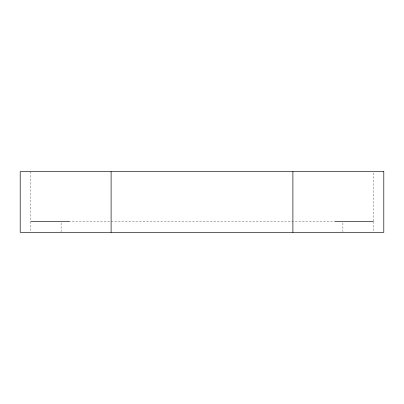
<?xml version="1.0" encoding="UTF-8"?>
<svg xmlns="http://www.w3.org/2000/svg" width="404" height="404" viewBox="0 0 404 404"><rect width="100%" height="100%" fill="white"/><g stroke="black" fill="none" stroke-linecap="round" stroke-linejoin="round"><path stroke-width="0.3" stroke-dasharray="2.02 1.52" d="M68.614 221.695L334.249 221.695M373.195 172.947L373.195 221.054M373.195 221.569L373.195 231.674M342.895 222.942L342.895 231.674M61.105 222.942L61.105 231.674M30.805 171.7L30.805 220.938M30.805 221.569L30.805 231.674"/><path stroke-width="0.61" d="M30.805 221.695L69.271 221.695M334.729 221.695L373.195 221.695M292.9 171.7L292.9 232.3M111.1 171.7L111.1 232.3M383.8 171.7L20.2 171.7L20.2 232.3L383.8 232.3L383.8 171.7"/></g></svg>
